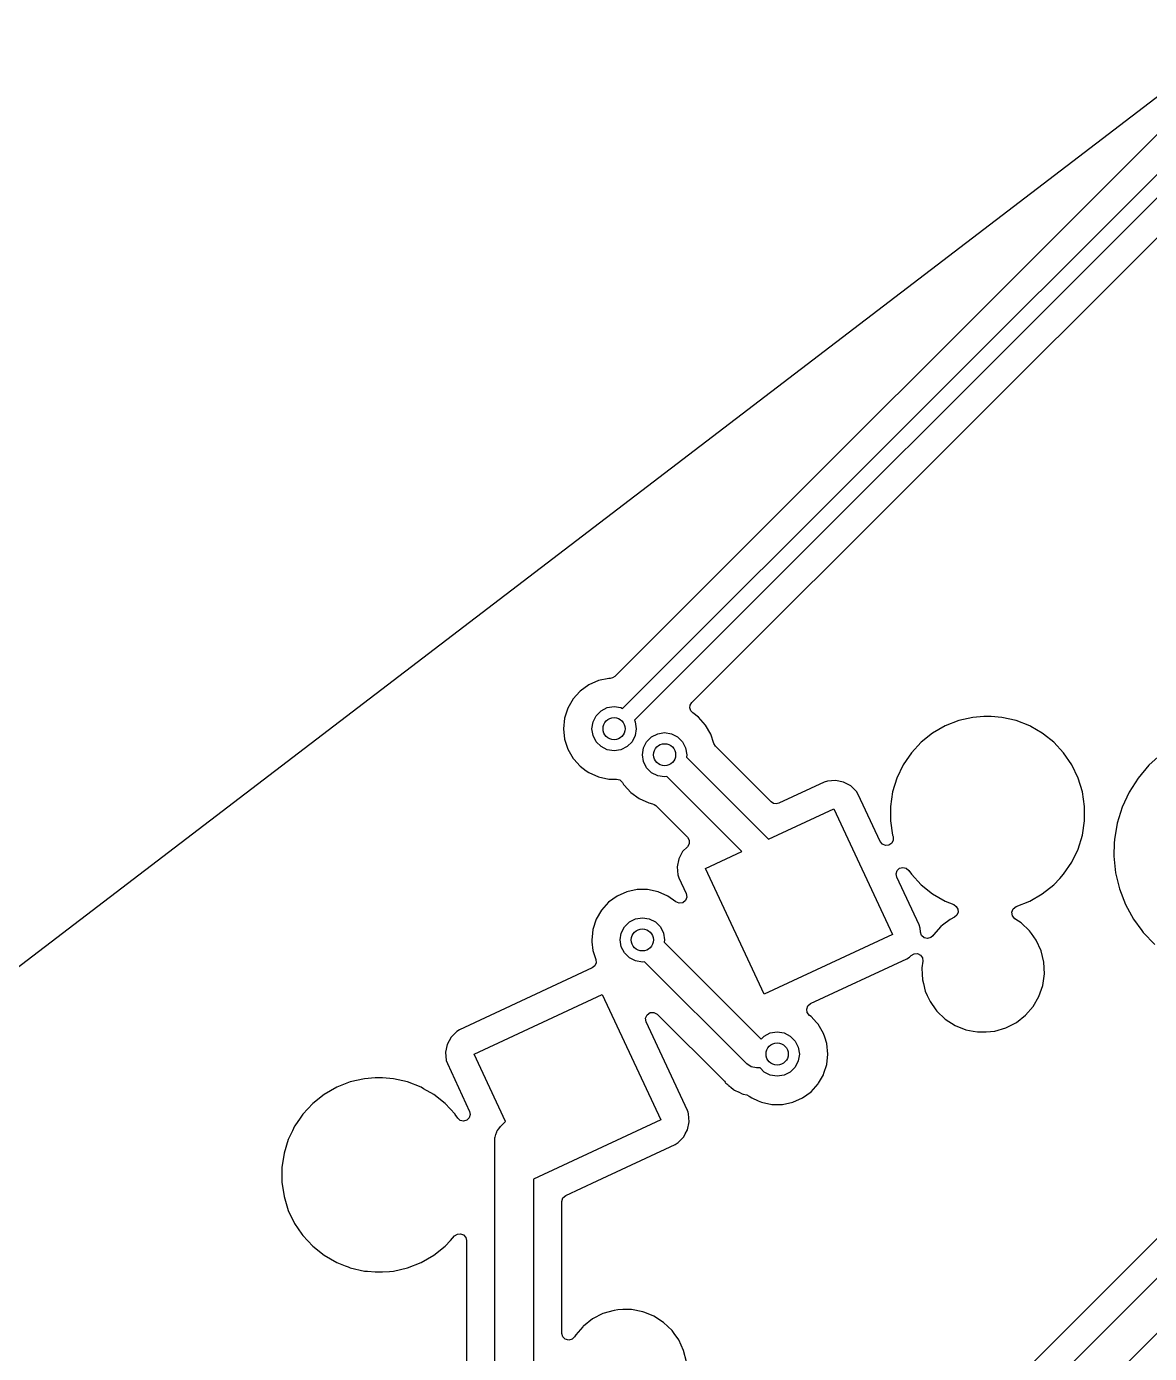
# Model space of a CAD drawing. Extents: x 15 to 269, y -160 to -43.
# Drawn here: x 161.11 to 181.35, y -81.28 to -57.34 of the extents above; entities that cross this region are included whole.
import ezdxf

# ---------------------------------------------------------------- set-up
doc = ezdxf.new("R2010")
doc.units = 0
doc.layers.add('BLACK', color=7, linetype='CONTINUOUS')

msp = doc.modelspace()

# ---------------------------------------------------------------- linework, layer by layer
at = {"layer": 'BLACK', "linetype": 'CONTINUOUS'}
for p, q in [((171.853, -69.6442), (184.157, -57.3409)), ((154.812, -79.0065), (182.913, -57.5164)), ((184.325, -57.5969), (172.065, -69.8563)), ((183.076, -57.7026), (171.714, -69.0647)), ((173.103, -69.5379), (184.499, -58.1417)), ((171.418, -69.1407), (171.243, -69.2184)), ((171.605, -69.101), (171.418, -69.1407)), ((171.626, -69.101), (171.605, -69.101)), ((171.673, -69.0916), (171.626, -69.101)), ((171.714, -69.0647), (171.673, -69.0916)), ((171.084, -69.3354), (170.961, -69.4726)), ((171.089, -69.3306), (171.084, -69.3354)), ((171.243, -69.2184), (171.089, -69.3306)), ((171.089, -69.3306), (171.089, -69.3306)), ((170.865, -69.6379), (170.806, -69.8196)), ((170.961, -69.4726), (170.865, -69.6379)), ((171.465, -69.6859), (171.576, -69.6291)), ((171.576, -69.6291), (171.7, -69.6095)), ((171.7, -69.6095), (171.824, -69.6291)), ((171.824, -69.6291), (171.853, -69.6442)), ((173.067, -69.6353), (173.074, -69.5826)), ((173.082, -69.6861), (173.067, -69.6353)), ((173.074, -69.5826), (173.103, -69.5379)), ((170.806, -69.8196), (170.786, -70.0095)), ((171.3, -70.0095), (171.32, -69.8859)), ((171.32, -69.8859), (171.376, -69.7744)), ((171.376, -69.7744), (171.465, -69.6859)), ((172.065, -69.8563), (172.08, -69.8859)), ((172.08, -69.8859), (172.1, -70.0095)), ((173.118, -69.7259), (173.082, -69.6861)), ((173.221, -69.8011), (173.118, -69.7259)), ((173.308, -69.897), (173.221, -69.8011)), ((173.349, -69.9431), (173.308, -69.897)), ((177.915, -69.864), (177.671, -69.9599)), ((178.171, -69.8056), (177.915, -69.864)), ((178.367, -69.7909), (178.171, -69.8056)), ((178.498, -69.7909), (178.367, -69.7909)), ((178.367, -69.7909), (178.367, -69.7909)), ((178.694, -69.8056), (178.498, -69.7909)), ((178.498, -69.7909), (178.498, -69.7909)), ((178.95, -69.864), (178.694, -69.8056)), ((179.194, -69.9599), (178.95, -69.864)), ((170.786, -70.0095), (170.806, -70.1994)), ((171.32, -70.1331), (171.3, -70.0095)), ((171.376, -70.2446), (171.32, -70.1331)), ((172.08, -70.1331), (172.024, -70.2446)), ((172.1, -70.0095), (172.08, -70.1331)), ((172.375, -70.1564), (172.486, -70.0996)), ((172.486, -70.0996), (172.61, -70.08)), ((172.61, -70.08), (172.734, -70.0996)), ((172.734, -70.0996), (172.845, -70.1564)), ((173.445, -70.1084), (173.349, -69.9431)), ((173.5, -70.2777), (173.445, -70.1084)), ((177.444, -70.0911), (177.239, -70.2546)), ((177.671, -69.9599), (177.444, -70.0911)), ((179.216, -69.9726), (179.194, -69.9599)), ((179.194, -69.9599), (179.194, -69.9599)), ((179.194, -69.9599), (179.194, -69.9599)), ((179.421, -70.0911), (179.216, -69.9726)), ((179.443, -70.1084), (179.421, -70.0911)), ((179.627, -70.2546), (179.443, -70.1084)), ((170.806, -70.1994), (170.865, -70.3811)), ((170.865, -70.3811), (170.961, -70.5464)), ((171.465, -70.3331), (171.376, -70.2446)), ((171.576, -70.3899), (171.465, -70.3331)), ((171.935, -70.3331), (171.824, -70.3899)), ((172.024, -70.2446), (171.935, -70.3331)), ((172.21, -70.48), (172.23, -70.3564)), ((172.23, -70.3564), (172.286, -70.2449)), ((172.286, -70.2449), (172.375, -70.1564)), ((172.845, -70.1564), (172.934, -70.2449)), ((172.934, -70.2449), (172.99, -70.3564)), ((172.99, -70.3564), (173.01, -70.48)), ((173.53, -70.3271), (173.5, -70.2777)), ((174.532, -71.3298), (173.53, -70.3271)), ((177.239, -70.2546), (177.06, -70.447)), ((179.805, -70.447), (179.627, -70.2546)), ((179.627, -70.2546), (179.627, -70.2546)), ((179.627, -70.2546), (179.627, -70.2546)), ((170.961, -70.5464), (170.972, -70.5585)), ((170.972, -70.5585), (171.089, -70.6884)), ((171.7, -70.4095), (171.576, -70.3899)), ((171.824, -70.3899), (171.7, -70.4095)), ((172.23, -70.6036), (172.21, -70.48)), ((172.286, -70.7151), (172.23, -70.6036)), ((173.01, -70.48), (173.004, -70.5201)), ((173.004, -70.5201), (174.486, -72.0025)), ((176.968, -70.5828), (176.912, -70.6635)), ((177.06, -70.447), (176.968, -70.5828)), ((179.953, -70.6637), (179.805, -70.447)), ((179.805, -70.447), (179.805, -70.447)), ((179.805, -70.447), (179.805, -70.447)), ((181.565, -70.4679), (181.342, -70.6695)), ((171.089, -70.6884), (171.197, -70.7674)), ((171.197, -70.7674), (171.243, -70.8006)), ((171.243, -70.8006), (171.418, -70.8783)), ((172.375, -70.8036), (172.286, -70.7151)), ((172.486, -70.8604), (172.375, -70.8036)), ((172.61, -70.88), (172.486, -70.8604)), ((176.912, -70.6637), (176.798, -70.9001)), ((176.912, -70.6635), (176.912, -70.6637)), ((180.067, -70.9001), (179.953, -70.6637)), ((181.342, -70.6695), (181.148, -70.899)), ((171.418, -70.8783), (171.605, -70.918)), ((171.605, -70.918), (171.742, -70.918)), ((171.742, -70.918), (171.804, -70.9346)), ((171.804, -70.9346), (171.85, -70.98)), ((171.85, -70.98), (171.871, -71.0169)), ((171.871, -71.0169), (171.882, -71.0295)), ((171.882, -71.0295), (171.999, -71.1589)), ((172.65, -70.8736), (172.61, -70.88)), ((174.004, -72.2274), (172.65, -70.8736)), ((175.49, -70.9731), (174.673, -71.3545)), ((175.548, -70.9534), (175.49, -70.9731)), ((175.694, -70.9418), (175.548, -70.9534)), ((175.837, -70.9718), (175.694, -70.9418)), ((175.966, -71.0408), (175.837, -70.9718)), ((175.837, -70.9718), (175.837, -70.9718)), ((175.837, -70.9718), (175.837, -70.9718)), ((176.07, -71.1434), (175.966, -71.0408)), ((176.798, -70.9001), (176.721, -71.1508)), ((180.144, -71.1508), (180.067, -70.9001)), ((181.148, -70.899), (180.986, -71.1523)), ((171.999, -71.1589), (172.153, -71.2711)), ((172.153, -71.2711), (172.328, -71.3488)), ((174.574, -71.3573), (174.532, -71.3298)), ((176.101, -71.1956), (176.07, -71.1434)), ((176.497, -72.0443), (176.101, -71.1956)), ((176.721, -71.1508), (176.682, -71.4103)), ((180.183, -71.4103), (180.144, -71.1508)), ((180.986, -71.1523), (180.86, -71.4248)), ((172.328, -71.3488), (172.391, -71.3623)), ((172.391, -71.3623), (172.425, -71.3746)), ((172.425, -71.3746), (172.453, -71.3959)), ((172.453, -71.3959), (173.022, -71.965)), ((174.486, -72.0025), (175.661, -71.4545)), ((174.624, -71.366), (174.574, -71.3573)), ((174.673, -71.3545), (174.624, -71.366)), ((175.661, -71.4545), (176.718, -73.7203)), ((176.682, -71.4103), (176.682, -71.6726)), ((180.183, -71.6726), (180.183, -71.4103)), ((180.86, -71.4248), (180.771, -71.7118)), ((176.682, -71.6726), (176.721, -71.9321)), ((180.144, -71.9321), (180.183, -71.6726)), ((180.771, -71.7118), (180.721, -72.0081)), ((173.022, -71.965), (173.054, -72.0202)), ((173.054, -72.0202), (173.055, -72.0841)), ((176.498, -72.0457), (176.497, -72.0443)), ((176.537, -72.0932), (176.498, -72.0457)), ((176.732, -72.0181), (176.705, -72.0734)), ((176.721, -71.9321), (176.729, -71.9567)), ((176.729, -71.9567), (176.732, -72.0181)), ((180.067, -72.1828), (180.144, -71.9321)), ((180.721, -72.0081), (180.719, -72.0734)), ((172.936, -72.2276), (172.867, -72.3565)), ((173.023, -72.1396), (172.936, -72.2276)), ((173.055, -72.0841), (173.023, -72.1396)), ((173.35, -72.5322), (174.004, -72.2274)), ((176.594, -72.1162), (176.537, -72.0932)), ((176.655, -72.109), (176.594, -72.1162)), ((176.705, -72.0734), (176.655, -72.109)), ((179.953, -72.4191), (180.067, -72.1828)), ((180.719, -72.0734), (180.711, -72.2967)), ((180.711, -72.2967), (180.711, -72.3085)), ((172.867, -72.3565), (172.837, -72.4996)), ((172.837, -72.4996), (172.849, -72.6454)), ((174.407, -74.798), (173.35, -72.5322)), ((176.804, -72.5699), (176.848, -72.5277)), ((176.848, -72.5277), (176.907, -72.5115)), ((176.907, -72.5115), (176.967, -72.5252)), ((176.967, -72.5252), (177.012, -72.5656)), ((179.805, -72.6359), (179.953, -72.4191)), ((180.711, -72.3085), (180.741, -72.6074)), ((172.849, -72.6454), (172.869, -72.703)), ((172.869, -72.703), (172.999, -72.9831)), ((176.786, -72.628), (176.804, -72.5699)), ((176.797, -72.6879), (176.786, -72.628)), ((177.199, -73.5495), (176.797, -72.6879)), ((177.012, -72.5656), (177.06, -72.6359)), ((177.06, -72.6359), (177.239, -72.8282)), ((179.627, -72.8282), (179.735, -72.7115)), ((179.735, -72.7115), (179.805, -72.6359)), ((179.805, -72.6359), (179.805, -72.6359)), ((179.805, -72.6359), (179.805, -72.6359)), ((180.741, -72.6074), (180.811, -72.8997)), ((171.928, -72.9512), (171.753, -73.0289)), ((172.115, -72.9115), (171.928, -72.9512)), ((172.305, -72.9115), (172.115, -72.9115)), ((172.115, -72.9115), (172.115, -72.9115)), ((172.492, -72.9512), (172.305, -72.9115)), ((172.305, -72.9115), (172.305, -72.9115)), ((172.667, -73.0289), (172.492, -72.9512)), ((172.999, -72.9831), (173.01, -73.0468)), ((177.239, -72.8282), (177.239, -72.8282)), ((177.239, -72.8282), (177.444, -72.9918)), ((177.444, -72.9918), (177.671, -73.123)), ((179.194, -73.123), (179.421, -72.9918)), ((179.421, -72.9918), (179.627, -72.8282)), ((180.811, -72.8997), (180.919, -73.1801)), ((171.599, -73.1411), (171.471, -73.2831)), ((171.753, -73.0289), (171.599, -73.1411)), ((172.814, -73.1359), (172.667, -73.0289)), ((172.667, -73.0289), (172.667, -73.0289)), ((172.874, -73.1589), (172.814, -73.1359)), ((172.938, -73.1485), (172.874, -73.1589)), ((172.988, -73.1074), (172.938, -73.1485)), ((173.01, -73.0468), (172.988, -73.1074)), ((177.671, -73.123), (177.824, -73.1831)), ((177.824, -73.1831), (177.87, -73.2151)), ((177.87, -73.2151), (177.898, -73.2643)), ((178.896, -73.2598), (178.949, -73.2191)), ((178.949, -73.2191), (178.95, -73.2189)), ((178.95, -73.2189), (179.194, -73.123)), ((178.95, -73.2189), (178.95, -73.2189)), ((180.919, -73.1801), (181.063, -73.4437)), ((171.375, -73.4484), (171.316, -73.6301)), ((171.471, -73.2831), (171.375, -73.4484)), ((171.886, -73.5849), (171.975, -73.4964)), ((171.975, -73.4964), (172.086, -73.4396)), ((172.086, -73.4396), (172.21, -73.42)), ((172.21, -73.42), (172.334, -73.4396)), ((172.334, -73.4396), (172.445, -73.4964)), ((172.445, -73.4964), (172.534, -73.5849)), ((177.757, -73.4494), (177.623, -73.5549)), ((177.836, -73.4088), (177.757, -73.4494)), ((177.879, -73.3723), (177.836, -73.4088)), ((177.901, -73.3205), (177.879, -73.3723)), ((177.898, -73.2643), (177.901, -73.3205)), ((178.871, -73.3224), (178.896, -73.2598)), ((178.883, -73.3886), (178.871, -73.3224)), ((178.927, -73.4389), (178.883, -73.3886)), ((178.991, -73.4794), (178.927, -73.4389)), ((179.039, -73.5105), (178.991, -73.4794)), ((181.063, -73.4437), (181.217, -73.6521)), ((171.316, -73.6301), (171.302, -73.7662)), ((171.81, -73.82), (171.83, -73.6964)), ((171.83, -73.6964), (171.886, -73.5849)), ((172.534, -73.5849), (172.59, -73.6964)), ((172.59, -73.6964), (172.61, -73.82)), ((176.718, -73.7203), (174.407, -74.798)), ((177.219, -73.6071), (177.199, -73.5495)), ((177.224, -73.6724), (177.219, -73.6071)), ((177.225, -73.6826), (177.224, -73.6724)), ((177.245, -73.7415), (177.225, -73.6826)), ((177.46, -73.7306), (177.446, -73.7474)), ((177.591, -73.5794), (177.46, -73.7306)), ((177.623, -73.5549), (177.591, -73.5794)), ((179.191, -73.6556), (179.039, -73.5105)), ((179.227, -73.706), (179.191, -73.6556)), ((179.313, -73.827), (179.227, -73.706)), ((181.217, -73.6521), (181.241, -73.6856)), ((181.241, -73.6856), (181.45, -73.9016)), ((171.302, -73.7662), (171.296, -73.82)), ((171.296, -73.82), (171.3, -73.8538)), ((171.3, -73.8538), (171.316, -74.0099)), ((171.83, -73.9436), (171.81, -73.82)), ((171.886, -74.0551), (171.83, -73.9436)), ((172.61, -73.82), (172.604, -73.8601)), ((172.604, -73.8601), (174.352, -75.6089)), ((177.292, -73.783), (177.245, -73.7415)), ((177.352, -73.7967), (177.292, -73.783)), ((177.412, -73.7792), (177.352, -73.7967)), ((177.445, -73.7462), (177.412, -73.7792)), ((177.446, -73.7474), (177.445, -73.7462)), ((179.401, -74.0183), (179.313, -73.827)), ((179.313, -73.827), (179.313, -73.827)), ((179.313, -73.827), (179.313, -73.827)), ((171.316, -74.0099), (171.37, -74.1755)), ((171.37, -74.1755), (171.375, -74.2346)), ((171.975, -74.1436), (171.886, -74.0551)), ((172.086, -74.2004), (171.975, -74.1436)), ((172.21, -74.22), (172.086, -74.2004)), ((172.25, -74.2136), (172.21, -74.22)), ((174.093, -76.0568), (172.25, -74.2136)), ((175.244, -74.9685), (176.977, -74.1606)), ((176.977, -74.1606), (177.029, -74.1291)), ((177.029, -74.1291), (177.056, -74.1013)), ((177.056, -74.1013), (177.109, -74.0695)), ((177.109, -74.0695), (177.17, -74.067)), ((177.17, -74.067), (177.225, -74.0943)), ((177.225, -74.0943), (177.261, -74.1448)), ((177.267, -74.2059), (177.25, -74.3237)), ((177.261, -74.1448), (177.267, -74.2059)), ((179.45, -74.2227), (179.401, -74.0183)), ((171.305, -74.3262), (168.915, -75.4405)), ((171.351, -74.289), (171.305, -74.3262)), ((171.375, -74.2346), (171.351, -74.289)), ((177.25, -74.3237), (177.25, -74.3275)), ((177.25, -74.3275), (177.255, -74.4373)), ((177.255, -74.4373), (177.26, -74.5377)), ((179.43, -74.641), (179.46, -74.4328)), ((179.46, -74.4328), (179.45, -74.2227)), ((177.26, -74.5377), (177.276, -74.6038)), ((177.276, -74.6038), (177.309, -74.7421)), ((179.361, -74.8398), (179.43, -74.641)), ((169.174, -75.8808), (171.485, -74.8032)), ((171.485, -74.8032), (172.542, -77.0689)), ((177.309, -74.7421), (177.346, -74.8232)), ((177.346, -74.8232), (177.397, -74.9334)), ((177.397, -74.9334), (177.502, -75.0813)), ((179.256, -75.022), (179.361, -74.8398)), ((172.268, -75.2337), (172.294, -75.1708)), ((172.294, -75.1708), (172.35, -75.1316)), ((172.35, -75.1316), (172.419, -75.128)), ((172.419, -75.128), (172.478, -75.1611)), ((172.478, -75.1611), (173.688, -76.3709)), ((175.173, -75.069), (175.195, -75.0093)), ((175.184, -75.1318), (175.173, -75.069)), ((175.224, -75.1812), (175.184, -75.1318)), ((175.195, -75.0093), (175.244, -74.9685)), ((177.502, -75.0813), (177.519, -75.1047)), ((177.519, -75.1047), (177.671, -75.2499)), ((179.118, -75.1809), (179.256, -75.022)), ((172.278, -75.3012), (172.268, -75.2337)), ((173.023, -76.8981), (172.278, -75.3012)), ((175.251, -75.2011), (175.224, -75.1812)), ((175.349, -75.3093), (175.251, -75.2011)), ((175.251, -75.2011), (175.251, -75.2011)), ((175.251, -75.2011), (175.251, -75.2011)), ((175.379, -75.3431), (175.349, -75.3093)), ((175.475, -75.5084), (175.379, -75.3431)), ((177.671, -75.2499), (177.671, -75.2499)), ((177.671, -75.2499), (177.671, -75.2499)), ((177.671, -75.2499), (177.848, -75.3636)), ((177.848, -75.3636), (177.848, -75.3636)), ((177.848, -75.3636), (178.043, -75.4418)), ((178.564, -75.4666), (178.766, -75.4073)), ((178.766, -75.4073), (178.953, -75.311)), ((178.953, -75.311), (179.118, -75.1809)), ((168.76, -75.5763), (168.691, -75.7051)), ((168.863, -75.472), (168.76, -75.5763)), ((168.915, -75.4405), (168.863, -75.472)), ((174.352, -75.6089), (174.405, -75.5564)), ((174.405, -75.5564), (174.516, -75.4996)), ((174.516, -75.4996), (174.64, -75.48)), ((174.64, -75.48), (174.764, -75.4996)), ((174.764, -75.4996), (174.875, -75.5564)), ((174.875, -75.5564), (174.964, -75.6449)), ((174.964, -75.6449), (175.02, -75.7564)), ((175.497, -75.5762), (175.475, -75.5084)), ((175.534, -75.6901), (175.497, -75.5762)), ((178.043, -75.4418), (178.172, -75.4666)), ((178.172, -75.4666), (178.25, -75.4816)), ((178.25, -75.4816), (178.25, -75.4816)), ((178.25, -75.4816), (178.407, -75.4816)), ((178.407, -75.4816), (178.564, -75.4666)), ((178.407, -75.4816), (178.407, -75.4816)), ((168.691, -75.7051), (168.661, -75.8483)), ((168.661, -75.8483), (168.673, -75.994)), ((169.741, -77.0967), (169.174, -75.8808)), ((175.02, -75.7564), (175.04, -75.88)), ((175.04, -75.88), (175.02, -76.0036)), ((175.554, -75.88), (175.534, -75.6901)), ((175.534, -76.0699), (175.554, -75.88)), ((168.673, -75.994), (168.693, -76.0517)), ((168.693, -76.0517), (169.094, -76.9133)), ((174.174, -76.111), (174.093, -76.0568)), ((174.093, -76.0568), (174.093, -76.0568)), ((174.27, -76.13), (174.174, -76.111)), ((174.331, -76.13), (174.27, -76.13)), ((174.405, -76.2036), (174.331, -76.13)), ((174.964, -76.1151), (174.875, -76.2036)), ((175.02, -76.0036), (174.964, -76.1151)), ((175.484, -76.2229), (175.534, -76.0699)), ((184.765, -75.9309), (178.25, -82.4465)), ((178.53, -82.885), (185.31, -76.1052)), ((167.198, -76.3239), (166.942, -76.3823)), ((167.394, -76.3092), (167.198, -76.3239)), ((167.525, -76.3092), (167.394, -76.3092)), ((167.394, -76.3092), (167.394, -76.3092)), ((167.721, -76.3239), (167.525, -76.3092)), ((167.525, -76.3092), (167.525, -76.3092)), ((167.977, -76.3823), (167.721, -76.3239)), ((174.516, -76.2604), (174.405, -76.2036)), ((174.64, -76.28), (174.516, -76.2604)), ((174.764, -76.2604), (174.64, -76.28)), ((174.875, -76.2036), (174.764, -76.2604)), ((175.386, -76.4041), (175.475, -76.2516)), ((175.475, -76.2516), (175.484, -76.2229)), ((166.47, -76.6093), (166.265, -76.7729)), ((166.698, -76.4781), (166.47, -76.6093)), ((166.942, -76.3823), (166.698, -76.4781)), ((168.221, -76.4781), (167.977, -76.3823)), ((168.266, -76.5042), (168.221, -76.4781)), ((168.221, -76.4781), (168.221, -76.4781)), ((168.221, -76.4781), (168.221, -76.4781)), ((168.448, -76.6093), (168.266, -76.5042)), ((168.653, -76.7729), (168.448, -76.6093)), ((168.448, -76.6093), (168.448, -76.6093)), ((173.688, -76.3709), (173.7, -76.3845)), ((173.7, -76.3845), (173.71, -76.3973)), ((173.71, -76.3973), (173.715, -76.4041)), ((173.715, -76.4041), (173.73, -76.4169)), ((173.73, -76.4169), (173.753, -76.4363)), ((173.753, -76.4363), (173.761, -76.4436)), ((173.761, -76.4436), (173.765, -76.4476)), ((173.765, -76.4476), (173.781, -76.46)), ((173.781, -76.46), (173.789, -76.467)), ((173.789, -76.467), (173.792, -76.4693)), ((173.792, -76.4693), (173.803, -76.4781)), ((173.803, -76.4781), (173.85, -76.518)), ((173.85, -76.518), (173.85, -76.518)), ((173.85, -76.518), (173.851, -76.5188)), ((173.851, -76.5188), (173.868, -76.5295)), ((173.868, -76.5295), (173.869, -76.53)), ((173.869, -76.53), (173.869, -76.53)), ((173.869, -76.53), (173.882, -76.536)), ((173.882, -76.536), (173.938, -76.562)), ((173.938, -76.562), (173.941, -76.5636)), ((173.941, -76.5636), (174.01, -76.5981)), ((174.01, -76.5981), (174.029, -76.6047)), ((174.029, -76.6047), (174.03, -76.6049)), ((174.03, -76.6049), (174.03, -76.6049)), ((174.03, -76.6049), (174.091, -76.6175)), ((175.097, -76.6711), (175.251, -76.5589)), ((175.251, -76.5589), (175.379, -76.4169)), ((175.379, -76.4169), (175.386, -76.4041)), ((185.907, -76.4976), (179.018, -83.3867)), ((166.265, -76.7729), (166.087, -76.9652)), ((168.832, -76.9652), (168.653, -76.7729)), ((168.653, -76.7729), (168.653, -76.7729)), ((168.653, -76.7729), (168.653, -76.7729)), ((174.091, -76.6175), (174.138, -76.6386)), ((174.138, -76.6386), (174.183, -76.6711)), ((174.183, -76.6711), (174.299, -76.7227)), ((174.299, -76.7227), (174.358, -76.7488)), ((174.358, -76.7488), (174.545, -76.7885)), ((174.545, -76.7885), (174.545, -76.7885)), ((174.545, -76.7885), (174.735, -76.7885)), ((174.735, -76.7885), (174.922, -76.7488)), ((174.735, -76.7885), (174.735, -76.7885)), ((174.922, -76.7488), (175.097, -76.6711)), ((174.922, -76.7488), (174.922, -76.7488)), ((174.922, -76.7488), (174.922, -76.7488)), ((166.039, -77.0355), (165.945, -77.1737)), ((166.087, -76.9652), (166.039, -77.0355)), ((168.833, -76.9677), (168.832, -76.9652)), ((168.832, -76.9652), (168.832, -76.9652)), ((168.832, -76.9652), (168.832, -76.9652)), ((168.88, -77.0355), (168.833, -76.9677)), ((168.925, -77.0759), (168.88, -77.0355)), ((168.985, -77.0897), (168.925, -77.0759)), ((169.043, -77.0735), (168.985, -77.0897)), ((169.087, -77.0312), (169.043, -77.0735)), ((169.106, -76.9731), (169.087, -77.0312)), ((169.094, -76.9133), (169.106, -76.9731)), ((172.542, -77.0689), (170.248, -78.1383)), ((173.033, -76.9271), (173.023, -76.8981)), ((173.043, -76.9558), (173.033, -76.9271)), ((173.054, -77.1015), (173.043, -76.9558)), ((165.9, -77.2624), (165.825, -77.4184)), ((165.939, -77.182), (165.9, -77.2624)), ((165.945, -77.1737), (165.939, -77.182)), ((169.57, -77.329), (169.584, -77.2806)), ((169.584, -77.2806), (169.588, -77.2746)), ((169.588, -77.2746), (169.591, -77.2677)), ((169.591, -77.2677), (169.622, -77.2279)), ((169.622, -77.2279), (169.651, -77.1868)), ((169.651, -77.1868), (169.741, -77.0967)), ((172.955, -77.3735), (172.984, -77.3196)), ((172.984, -77.3196), (173.024, -77.2446)), ((173.024, -77.2446), (173.054, -77.1015)), ((165.825, -77.4184), (165.748, -77.6691)), ((169.548, -77.4343), (169.551, -77.3983)), ((169.548, -84.6662), (169.548, -77.4343)), ((169.551, -77.391), (169.552, -77.3868)), ((169.551, -77.3983), (169.551, -77.391)), ((169.552, -77.3868), (169.553, -77.3767)), ((169.553, -77.3767), (169.57, -77.329)), ((171.396, -78.1643), (172.801, -77.5092)), ((172.801, -77.5092), (172.853, -77.4777)), ((172.853, -77.4777), (172.955, -77.3735)), ((165.748, -77.6691), (165.709, -77.9285)), ((165.709, -77.9285), (165.709, -78.1909)), ((165.709, -78.1909), (165.748, -78.4503)), ((170.248, -78.1383), (170.248, -84.8112)), ((170.828, -78.4289), (171.396, -78.1643)), ((165.748, -78.4503), (165.825, -78.701)), ((170.757, -78.5412), (170.776, -78.4746)), ((170.776, -78.4746), (170.828, -78.4289)), ((165.825, -78.701), (165.939, -78.9374)), ((170.757, -80.9186), (170.757, -78.5412)), ((165.939, -78.9374), (166.069, -79.1289)), ((166.069, -79.1289), (166.087, -79.1542)), ((166.087, -79.1542), (166.265, -79.3465)), ((168.748, -79.2441), (168.825, -79.1613)), ((168.825, -79.1613), (168.874, -79.1289)), ((168.874, -79.1289), (168.933, -79.1228)), ((168.933, -79.1228), (168.987, -79.1442)), ((168.987, -79.1442), (169.026, -79.1885)), ((169.026, -79.1885), (169.04, -79.2456)), ((166.265, -79.3465), (166.265, -79.3465)), ((166.265, -79.3465), (166.47, -79.5101)), ((168.448, -79.5101), (168.653, -79.3465)), ((168.653, -79.3465), (168.748, -79.2441)), ((169.04, -79.2456), (169.04, -81.997)), ((166.47, -79.5101), (166.698, -79.6413)), ((166.698, -79.6413), (166.852, -79.702)), ((166.852, -79.702), (166.902, -79.7216)), ((166.902, -79.7216), (166.942, -79.7371)), ((167.977, -79.7371), (168.221, -79.6413)), ((168.221, -79.6413), (168.448, -79.5101)), ((166.942, -79.7371), (167.198, -79.7955)), ((167.198, -79.7955), (167.254, -79.7997)), ((167.254, -79.7997), (167.394, -79.8102)), ((167.394, -79.8102), (167.394, -79.8102)), ((167.394, -79.8102), (167.525, -79.8102)), ((167.525, -79.8102), (167.647, -79.801)), ((167.525, -79.8102), (167.525, -79.8102)), ((167.647, -79.801), (167.721, -79.7955)), ((167.721, -79.7955), (167.977, -79.7371)), ((171.31, -80.6595), (171.147, -80.7874)), ((171.497, -80.5631), (171.31, -80.6595)), ((171.699, -80.5039), (171.497, -80.5631)), ((171.768, -80.4972), (171.699, -80.5039)), ((171.856, -80.4889), (171.768, -80.4972)), ((172.013, -80.4889), (171.856, -80.4889)), ((172.22, -80.5287), (172.013, -80.4889)), ((172.013, -80.4889), (172.013, -80.4889)), ((172.252, -80.5415), (172.22, -80.5287)), ((172.22, -80.5287), (172.22, -80.5287)), ((172.22, -80.5287), (172.22, -80.5287)), ((172.415, -80.6069), (172.252, -80.5415)), ((172.592, -80.7206), (172.415, -80.6069)), ((170.773, -80.9806), (170.757, -80.9186)), ((171.135, -80.8012), (171.007, -80.9485)), ((171.145, -80.7896), (171.135, -80.8012)), ((171.147, -80.7874), (171.145, -80.7896)), ((172.744, -80.8658), (172.592, -80.7206)), ((172.592, -80.7206), (172.592, -80.7206)), ((172.592, -80.7206), (172.592, -80.7206)), ((172.785, -80.9229), (172.744, -80.8658)), ((170.819, -81.026), (170.773, -80.9806)), ((170.881, -81.0426), (170.819, -81.026)), ((170.943, -81.026), (170.881, -81.0426)), ((170.988, -80.9806), (170.943, -81.026)), ((171.007, -80.9485), (170.988, -80.9806)), ((172.866, -81.0371), (172.785, -80.9229)), ((172.954, -81.2284), (172.866, -81.0371)), ((172.866, -81.0371), (172.866, -81.0371)), ((172.866, -81.0371), (172.866, -81.0371)), ((173.003, -81.4328), (172.954, -81.2284))]:
    msp.add_line(p, q, dxfattribs=at)
at = {"layer": 'BLACK'}
for centre in [(171.7, -70.0095), (172.61, -70.48), (172.21, -73.82), (174.64, -75.88)]:
    msp.add_circle(centre, 0.2, dxfattribs=at)

doc.saveas('drawing.dxf')
